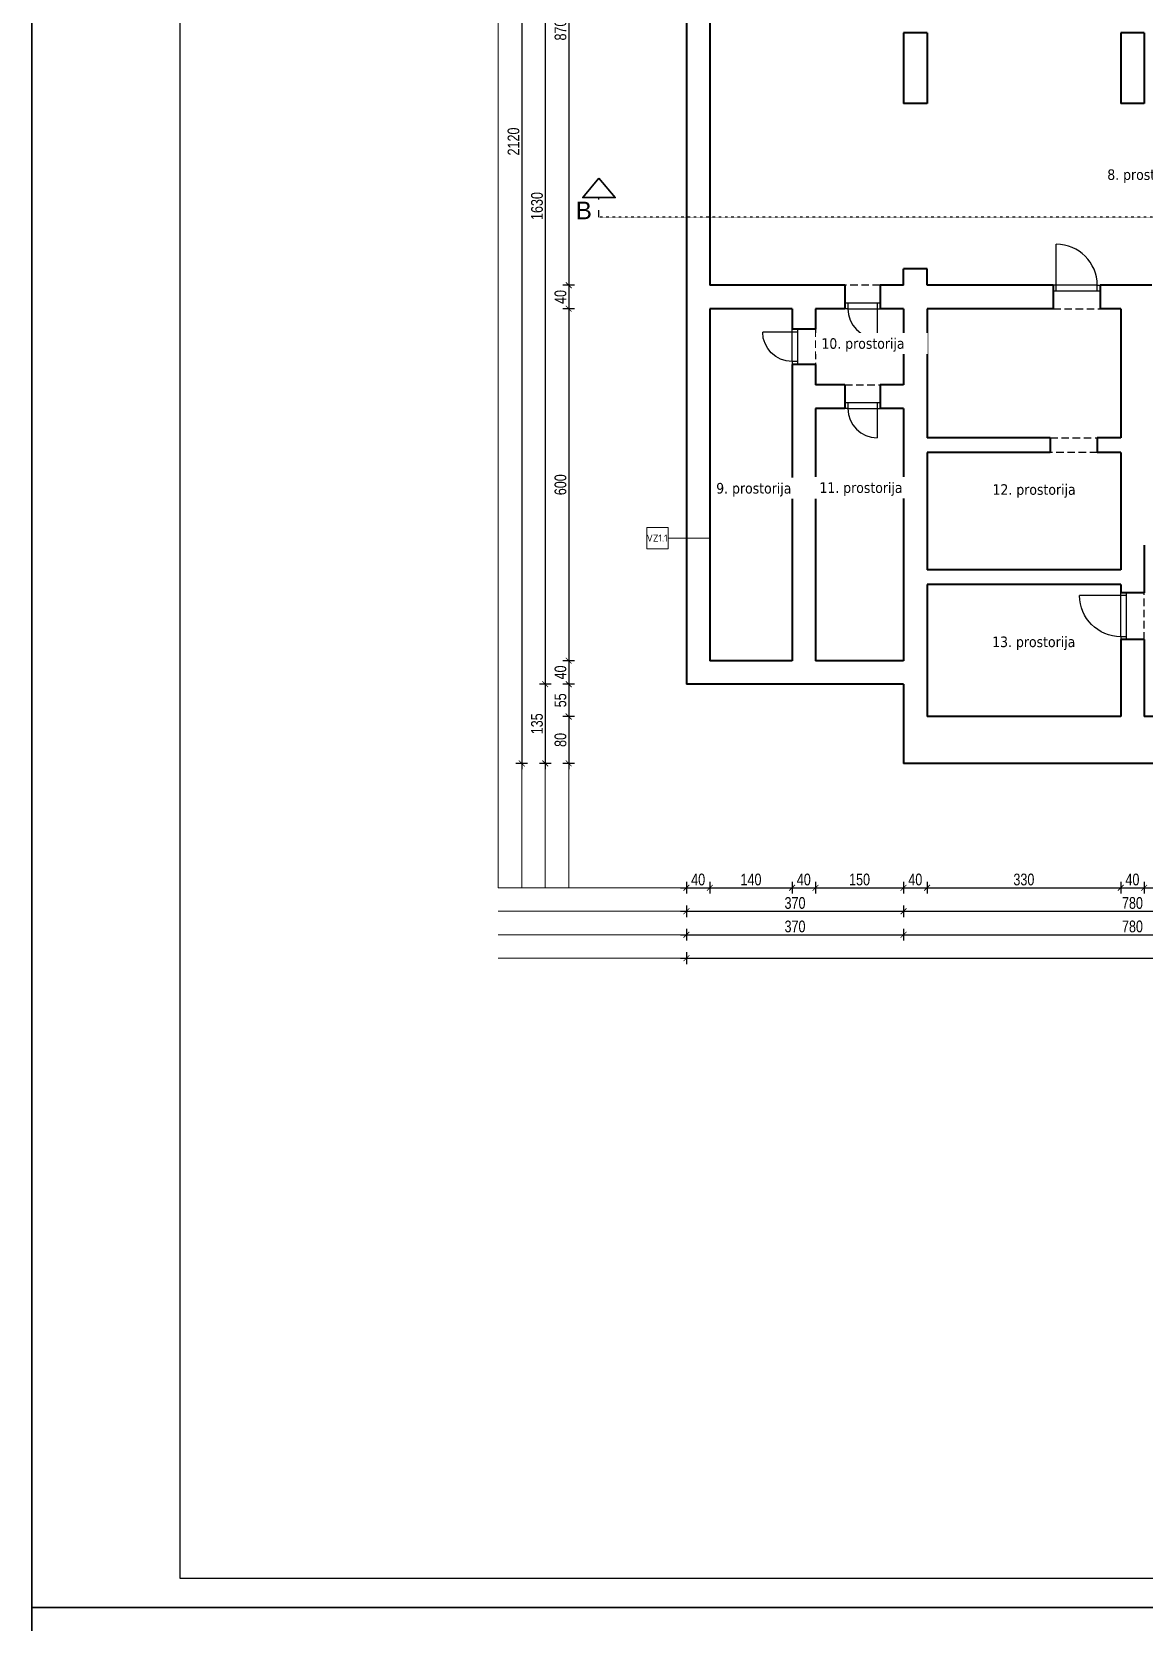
# Model space of a CAD drawing. Header units: millimetres. Extents: x 195897 to 285417, y -229751 to -116129.
# Drawn here: x 195897 to 197792, y -225053 to -222342 of the extents above; entities that cross this region are included whole.
import ezdxf
from ezdxf.enums import TextEntityAlignment as Align

# ---------------------------------------------------------------- set-up
doc = ezdxf.new("R2010")
doc.units = ezdxf.units.MM
doc.header["$PDMODE"] = 2
doc.linetypes.add('ACAD_ISO03W100', pattern=[30, 12, -18])
doc.linetypes.add('HIDDENX2', pattern=[19.05, 12.7, -6.35])
doc.layers.get('0').update_dxf_attribs({"lineweight": 0})
doc.layers.get('Defpoints').update_dxf_attribs({"color": 250, "lineweight": 0})
for name, color, linetype, lineweight in [('07-kote', 70, 'Continuous', 9), ('5-TX', 113, 'Continuous', 5), ('Kote', 1, 'Continuous', 15), ('TP_01 - 0.50', 1, 'Continuous', 40)]:
    doc.layers.add(name, color=color, linetype=linetype, lineweight=lineweight)
doc.layers.add('Kucni_broj', color=2, linetype='Continuous', plot=False)
doc.layers.add('SAST_Linija sastavnice', color=255, linetype='Continuous', plot=False)
for name, color, linetype in [('TP_Hidden', 8, 'HIDDENX2'), ('TP_Otvori', 8, 'Continuous'), ('TP_Otvori.block', 8, 'Continuous'), ('zidovi', 1, 'Continuous')]:
    doc.layers.add(name, color=color, linetype=linetype)
doc.styles.add('isocpeur', font='isocpeur.ttf')
doc.styles.add('OPIS', font='hrcom.shx', dxfattribs={"width": 0.8, "height": 20})
doc.styles.add('tahoma10', font='tahoma.ttf', dxfattribs={"height": 2})
doc.styles.add('Tekst15', font='arial.ttf', dxfattribs={"height": 15})
doc.dimstyles.new('ISO-25', dxfattribs={"dimtxt": 20, "dimasz": 10, "dimexe": 10, "dimexo": 10, "dimgap": 4, "dimtad": 1, "dimdec": 0, "dimtxsty": 'OPIS', "dimblk": 'ARCHTICK', "dimcen": 10, "dimdle": 10, "dimadec": 0, "dimazin": 0, "dimtfac": 1, "dimtdec": 0, "dimtix": 1, "dimtmove": 0, "dimatfit": 3, "dimldrblk": 'ARCHTICK', "dimfxl": 10, "dimfxlon": 1, "dimarcsym": 0})

# ---------------------------------------------------------------- blocks, each defined once
blk = doc.blocks.new('*U655')
at = {"layer": 'TP_Otvori'}
for p, q in [((5, 0), (5, 70)), ((5, 0), (0, 0)), ((75, 0), (5, 0)), ((5, -10), (5, 0)), ((75, -10), (75, 0)), ((75, 0), (80, 0)), ((80, -10), (0, -10))]:
    blk.add_line(p, q, dxfattribs=at)
blk.add_arc((5, 0), 70, 0, 90, dxfattribs=at)
blk = doc.blocks.new('*U660')
at = {"layer": 'TP_Otvori'}
for p, q in [((5, 0), (5, 50)), ((5, 0), (0, 0)), ((55, 0), (5, 0)), ((5, -10), (5, 0)), ((55, -10), (55, 0)), ((55, 0), (60, 0)), ((60, -10), (0, -10))]:
    blk.add_line(p, q, dxfattribs=at)
blk.add_arc((5, 0), 50, 0, 90, dxfattribs=at)
blk = doc.blocks.new('_ArchTick')
at = {"color": 0, "linetype": 'ByBlock', "lineweight": 0, "const_width": 0.15}
blk.add_lwpolyline([(-0.5, -0.5), (0.5, 0.5)], dxfattribs=at)
blk = doc.blocks.new('*D683')
at = {"layer": '07-kote', "color": 0, "linetype": 'Continuous', "lineweight": -2, "ltscale": 0.5, "transparency": 16777216}
for p, q in [((196811.9, -221894), (196811.9, -222784)), ((196821.9, -221904), (196801.9, -221904)), ((196821.9, -222774), (196801.9, -222774))]:
    blk.add_line(p, q, dxfattribs=at)
at = {"layer": 'Defpoints', "color": 0, "linetype": 'Continuous', "ltscale": 0.5, "transparency": 16777216}
for p in [(196954.8, -221904), (196811.9, -222774), (196954.8, -222774)]:
    blk.add_point(p, dxfattribs=at)
at = {"layer": '07-kote', "color": 0, "linetype": 'Continuous', "lineweight": -2, "ltscale": 0.5, "transparency": 16777216, "xscale": 10, "yscale": 10, "zscale": 10}
for p, rotation in [((196811.9, -221904), 90), ((196811.9, -222774), 270)]:
    blk.add_blockref('_ArchTick', p, dxfattribs=dict(at, rotation=rotation))
at = {"layer": '07-kote', "color": 0, "linetype": 'Continuous', "lineweight": 15, "ltscale": 0.5, "transparency": 16777216, "insert": (196797.9, -222339), "char_height": 20, "attachment_point": 5, "rotation": 90, "style": 'OPIS'}
blk.add_mtext('870', dxfattribs=at)
blk = doc.blocks.new('*D684')
at = {"layer": '07-kote', "color": 0, "linetype": 'Continuous', "lineweight": -2, "ltscale": 0.5, "transparency": 16777216}
for p, q in [((196811.9, -222764), (196811.9, -222824)), ((196821.9, -222774), (196801.9, -222774)), ((196821.9, -222814), (196801.9, -222814))]:
    blk.add_line(p, q, dxfattribs=at)
at = {"layer": 'Defpoints', "color": 0, "linetype": 'Continuous', "ltscale": 0.5, "transparency": 16777216}
for p in [(196954.8, -222774), (196811.9, -222814), (196954.8, -222814)]:
    blk.add_point(p, dxfattribs=at)
at = {"layer": '07-kote', "color": 0, "linetype": 'Continuous', "lineweight": -2, "ltscale": 0.5, "transparency": 16777216, "xscale": 10, "yscale": 10, "zscale": 10}
for p, rotation in [((196811.9, -222774), 90), ((196811.9, -222814), 270)]:
    blk.add_blockref('_ArchTick', p, dxfattribs=dict(at, rotation=rotation))
at = {"layer": '07-kote', "color": 0, "linetype": 'Continuous', "lineweight": 15, "ltscale": 0.5, "transparency": 16777216, "insert": (196797.9, -222794), "char_height": 20, "attachment_point": 5, "rotation": 90, "style": 'OPIS'}
blk.add_mtext('40', dxfattribs=at)
blk = doc.blocks.new('*D685')
at = {"layer": '07-kote', "color": 0, "linetype": 'Continuous', "lineweight": -2, "ltscale": 0.5, "transparency": 16777216}
for p, q in [((196821.9, -222814), (196801.9, -222814)), ((196811.9, -222804), (196811.9, -223424)), ((196821.9, -223414), (196801.9, -223414))]:
    blk.add_line(p, q, dxfattribs=at)
at = {"layer": 'Defpoints', "color": 0, "linetype": 'Continuous', "ltscale": 0.5, "transparency": 16777216}
for p in [(196954.8, -222814), (196811.9, -223414), (196954.8, -223414)]:
    blk.add_point(p, dxfattribs=at)
at = {"layer": '07-kote', "color": 0, "linetype": 'Continuous', "lineweight": -2, "ltscale": 0.5, "transparency": 16777216, "xscale": 10, "yscale": 10, "zscale": 10}
for p, rotation in [((196811.9, -222814), 90), ((196811.9, -223414), 270)]:
    blk.add_blockref('_ArchTick', p, dxfattribs=dict(at, rotation=rotation))
at = {"layer": '07-kote', "color": 0, "linetype": 'Continuous', "lineweight": 15, "ltscale": 0.5, "transparency": 16777216, "insert": (196797.9, -223114), "char_height": 20, "attachment_point": 5, "rotation": 90, "style": 'OPIS'}
blk.add_mtext('600', dxfattribs=at)
blk = doc.blocks.new('*D686')
at = {"layer": '07-kote', "color": 0, "linetype": 'Continuous', "lineweight": -2, "ltscale": 0.5, "transparency": 16777216}
for p, q in [((196821.9, -223414), (196801.9, -223414)), ((196811.9, -223404), (196811.9, -223464)), ((196821.9, -223454), (196801.9, -223454))]:
    blk.add_line(p, q, dxfattribs=at)
at = {"layer": 'Defpoints', "color": 0, "linetype": 'Continuous', "ltscale": 0.5, "transparency": 16777216}
for p in [(196954.8, -223414), (196811.9, -223454), (196914.8, -223454)]:
    blk.add_point(p, dxfattribs=at)
at = {"layer": '07-kote', "color": 0, "linetype": 'Continuous', "lineweight": -2, "ltscale": 0.5, "transparency": 16777216, "xscale": 10, "yscale": 10, "zscale": 10}
for p, rotation in [((196811.9, -223414), 90), ((196811.9, -223454), 270)]:
    blk.add_blockref('_ArchTick', p, dxfattribs=dict(at, rotation=rotation))
at = {"layer": '07-kote', "color": 0, "linetype": 'Continuous', "lineweight": 15, "ltscale": 0.5, "transparency": 16777216, "insert": (196797.9, -223434), "char_height": 20, "attachment_point": 5, "rotation": 90, "style": 'OPIS'}
blk.add_mtext('40', dxfattribs=at)
blk = doc.blocks.new('*D687')
at = {"layer": '07-kote', "color": 0, "linetype": 'Continuous', "lineweight": -2, "ltscale": 0.5, "transparency": 16777216}
for p, q in [((196811.9, -223444), (196811.9, -223519)), ((196821.9, -223454), (196801.9, -223454)), ((196821.9, -223509), (196801.9, -223509))]:
    blk.add_line(p, q, dxfattribs=at)
at = {"layer": 'Defpoints', "color": 0, "linetype": 'Continuous', "ltscale": 0.5, "transparency": 16777216}
for p in [(196914.8, -223454), (196811.9, -223509), (197324.8, -223509)]:
    blk.add_point(p, dxfattribs=at)
at = {"layer": '07-kote', "color": 0, "linetype": 'Continuous', "lineweight": -2, "ltscale": 0.5, "transparency": 16777216, "xscale": 10, "yscale": 10, "zscale": 10}
for p, rotation in [((196811.9, -223454), 90), ((196811.9, -223509), 270)]:
    blk.add_blockref('_ArchTick', p, dxfattribs=dict(at, rotation=rotation))
at = {"layer": '07-kote', "color": 0, "linetype": 'Continuous', "lineweight": 15, "ltscale": 0.5, "transparency": 16777216, "insert": (196797.9, -223481.5), "char_height": 20, "attachment_point": 5, "rotation": 90, "style": 'OPIS'}
blk.add_mtext('55', dxfattribs=at)
blk = doc.blocks.new('*D688')
at = {"layer": '07-kote', "color": 0, "linetype": 'Continuous', "lineweight": -2, "ltscale": 0.5, "transparency": 16777216}
for p, q in [((196811.9, -223499), (196811.9, -223599)), ((196821.9, -223509), (196801.9, -223509)), ((196821.9, -223589), (196801.9, -223589))]:
    blk.add_line(p, q, dxfattribs=at)
at = {"layer": 'Defpoints', "color": 0, "linetype": 'Continuous', "ltscale": 0.5, "transparency": 16777216}
for p in [(197324.8, -223509), (196811.9, -223589), (197284.8, -223589)]:
    blk.add_point(p, dxfattribs=at)
at = {"layer": '07-kote', "color": 0, "linetype": 'Continuous', "lineweight": -2, "ltscale": 0.5, "transparency": 16777216, "xscale": 10, "yscale": 10, "zscale": 10}
for p, rotation in [((196811.9, -223509), 90), ((196811.9, -223589), 270)]:
    blk.add_blockref('_ArchTick', p, dxfattribs=dict(at, rotation=rotation))
at = {"layer": '07-kote', "color": 0, "linetype": 'Continuous', "lineweight": 15, "ltscale": 0.5, "transparency": 16777216, "insert": (196797.9, -223549), "char_height": 20, "attachment_point": 5, "rotation": 90, "style": 'OPIS'}
blk.add_mtext('80', dxfattribs=at)
blk = doc.blocks.new('*D689')
at = {"layer": '07-kote', "color": 0, "linetype": 'Continuous', "lineweight": -2, "ltscale": 0.5, "transparency": 16777216}
for p, q in [((197012.5, -223791), (197012.5, -223811)), ((197052.5, -223791), (197052.5, -223811)), ((197002.5, -223801), (197062.5, -223801))]:
    blk.add_line(p, q, dxfattribs=at)
at = {"layer": 'Defpoints', "color": 0, "linetype": 'Continuous', "ltscale": 0.5, "transparency": 16777216}
for p in [(197052.5, -223512.7), (197012.5, -223552.7), (197052.5, -223801)]:
    blk.add_point(p, dxfattribs=at)
at = {"layer": '07-kote', "color": 0, "linetype": 'Continuous', "lineweight": -2, "ltscale": 0.5, "transparency": 16777216, "xscale": 10, "yscale": 10, "zscale": 10, "rotation": 180}
blk.add_blockref('_ArchTick', (197012.5, -223801), dxfattribs=at)
at = {"layer": '07-kote', "color": 0, "linetype": 'Continuous', "lineweight": -2, "ltscale": 0.5, "transparency": 16777216, "xscale": 10, "yscale": 10, "zscale": 10}
blk.add_blockref('_ArchTick', (197052.5, -223801), dxfattribs=at)
at = {"layer": '07-kote', "color": 0, "linetype": 'Continuous', "lineweight": 15, "ltscale": 0.5, "transparency": 16777216, "insert": (197032.5, -223787), "char_height": 20, "attachment_point": 5, "style": 'OPIS'}
blk.add_mtext('40', dxfattribs=at)
blk = doc.blocks.new('*D690')
at = {"layer": '07-kote', "color": 0, "linetype": 'Continuous', "lineweight": -2, "ltscale": 0.5, "transparency": 16777216}
for p, q in [((197052.5, -223791), (197052.5, -223811)), ((197192.5, -223791), (197192.5, -223811)), ((197042.5, -223801), (197202.5, -223801))]:
    blk.add_line(p, q, dxfattribs=at)
at = {"layer": 'Defpoints', "color": 0, "linetype": 'Continuous', "ltscale": 0.5, "transparency": 16777216}
for p in [(197052.5, -223512.7), (197192.5, -223512.7), (197192.5, -223801)]:
    blk.add_point(p, dxfattribs=at)
at = {"layer": '07-kote', "color": 0, "linetype": 'Continuous', "lineweight": -2, "ltscale": 0.5, "transparency": 16777216, "xscale": 10, "yscale": 10, "zscale": 10, "rotation": 180}
blk.add_blockref('_ArchTick', (197052.5, -223801), dxfattribs=at)
at = {"layer": '07-kote', "color": 0, "linetype": 'Continuous', "lineweight": -2, "ltscale": 0.5, "transparency": 16777216, "xscale": 10, "yscale": 10, "zscale": 10}
blk.add_blockref('_ArchTick', (197192.5, -223801), dxfattribs=at)
at = {"layer": '07-kote', "color": 0, "linetype": 'Continuous', "lineweight": 15, "ltscale": 0.5, "transparency": 16777216, "insert": (197122.5, -223787), "char_height": 20, "attachment_point": 5, "style": 'OPIS'}
blk.add_mtext('140', dxfattribs=at)
blk = doc.blocks.new('*D691')
at = {"layer": '07-kote', "color": 0, "linetype": 'Continuous', "lineweight": -2, "ltscale": 0.5, "transparency": 16777216}
for p, q in [((197192.5, -223791), (197192.5, -223811)), ((197232.5, -223791), (197232.5, -223811)), ((197182.5, -223801), (197242.5, -223801))]:
    blk.add_line(p, q, dxfattribs=at)
at = {"layer": 'Defpoints', "color": 0, "linetype": 'Continuous', "ltscale": 0.5, "transparency": 16777216}
for p in [(197192.5, -223512.7), (197232.5, -223512.7), (197232.5, -223801)]:
    blk.add_point(p, dxfattribs=at)
at = {"layer": '07-kote', "color": 0, "linetype": 'Continuous', "lineweight": -2, "ltscale": 0.5, "transparency": 16777216, "xscale": 10, "yscale": 10, "zscale": 10, "rotation": 180}
blk.add_blockref('_ArchTick', (197192.5, -223801), dxfattribs=at)
at = {"layer": '07-kote', "color": 0, "linetype": 'Continuous', "lineweight": -2, "ltscale": 0.5, "transparency": 16777216, "xscale": 10, "yscale": 10, "zscale": 10}
blk.add_blockref('_ArchTick', (197232.5, -223801), dxfattribs=at)
at = {"layer": '07-kote', "color": 0, "linetype": 'Continuous', "lineweight": 15, "ltscale": 0.5, "transparency": 16777216, "insert": (197212.5, -223787), "char_height": 20, "attachment_point": 5, "style": 'OPIS'}
blk.add_mtext('40', dxfattribs=at)
blk = doc.blocks.new('*D692')
at = {"layer": '07-kote', "color": 0, "linetype": 'Continuous', "lineweight": -2, "ltscale": 0.5, "transparency": 16777216}
for p, q in [((197232.5, -223791), (197232.5, -223811)), ((197382.5, -223791), (197382.5, -223811)), ((197222.5, -223801), (197392.5, -223801))]:
    blk.add_line(p, q, dxfattribs=at)
at = {"layer": 'Defpoints', "color": 0, "linetype": 'Continuous', "ltscale": 0.5, "transparency": 16777216}
for p in [(197232.5, -223512.7), (197382.5, -223687.7), (197382.5, -223801)]:
    blk.add_point(p, dxfattribs=at)
at = {"layer": '07-kote', "color": 0, "linetype": 'Continuous', "lineweight": -2, "ltscale": 0.5, "transparency": 16777216, "xscale": 10, "yscale": 10, "zscale": 10, "rotation": 180}
blk.add_blockref('_ArchTick', (197232.5, -223801), dxfattribs=at)
at = {"layer": '07-kote', "color": 0, "linetype": 'Continuous', "lineweight": -2, "ltscale": 0.5, "transparency": 16777216, "xscale": 10, "yscale": 10, "zscale": 10}
blk.add_blockref('_ArchTick', (197382.5, -223801), dxfattribs=at)
at = {"layer": '07-kote', "color": 0, "linetype": 'Continuous', "lineweight": 15, "ltscale": 0.5, "transparency": 16777216, "insert": (197307.5, -223787), "char_height": 20, "attachment_point": 5, "style": 'OPIS'}
blk.add_mtext('150', dxfattribs=at)
blk = doc.blocks.new('*D693')
at = {"layer": '07-kote', "color": 0, "linetype": 'Continuous', "lineweight": -2, "ltscale": 0.5, "transparency": 16777216}
for p, q in [((197382.5, -223791), (197382.5, -223811)), ((197422.5, -223791), (197422.5, -223811)), ((197372.5, -223801), (197432.5, -223801))]:
    blk.add_line(p, q, dxfattribs=at)
at = {"layer": 'Defpoints', "color": 0, "linetype": 'Continuous', "ltscale": 0.5, "transparency": 16777216}
for p in [(197422.5, -223607.7), (197382.5, -223687.7), (197422.5, -223801)]:
    blk.add_point(p, dxfattribs=at)
at = {"layer": '07-kote', "color": 0, "linetype": 'Continuous', "lineweight": -2, "ltscale": 0.5, "transparency": 16777216, "xscale": 10, "yscale": 10, "zscale": 10, "rotation": 180}
blk.add_blockref('_ArchTick', (197382.5, -223801), dxfattribs=at)
at = {"layer": '07-kote', "color": 0, "linetype": 'Continuous', "lineweight": -2, "ltscale": 0.5, "transparency": 16777216, "xscale": 10, "yscale": 10, "zscale": 10}
blk.add_blockref('_ArchTick', (197422.5, -223801), dxfattribs=at)
at = {"layer": '07-kote', "color": 0, "linetype": 'Continuous', "lineweight": 15, "ltscale": 0.5, "transparency": 16777216, "insert": (197402.5, -223787), "char_height": 20, "attachment_point": 5, "style": 'OPIS'}
blk.add_mtext('40', dxfattribs=at)
blk = doc.blocks.new('*D694')
at = {"layer": '07-kote', "color": 0, "linetype": 'Continuous', "lineweight": -2, "ltscale": 0.5, "transparency": 16777216}
for p, q in [((197422.5, -223791), (197422.5, -223811)), ((197752.5, -223791), (197752.5, -223811)), ((197412.5, -223801), (197762.5, -223801))]:
    blk.add_line(p, q, dxfattribs=at)
at = {"layer": 'Defpoints', "color": 0, "linetype": 'Continuous', "ltscale": 0.5, "transparency": 16777216}
for p in [(197422.5, -223607.7), (197752.5, -223607.7), (197752.5, -223801)]:
    blk.add_point(p, dxfattribs=at)
at = {"layer": '07-kote', "color": 0, "linetype": 'Continuous', "lineweight": -2, "ltscale": 0.5, "transparency": 16777216, "xscale": 10, "yscale": 10, "zscale": 10, "rotation": 180}
blk.add_blockref('_ArchTick', (197422.5, -223801), dxfattribs=at)
at = {"layer": '07-kote', "color": 0, "linetype": 'Continuous', "lineweight": -2, "ltscale": 0.5, "transparency": 16777216, "xscale": 10, "yscale": 10, "zscale": 10}
blk.add_blockref('_ArchTick', (197752.5, -223801), dxfattribs=at)
at = {"layer": '07-kote', "color": 0, "linetype": 'Continuous', "lineweight": 15, "ltscale": 0.5, "transparency": 16777216, "insert": (197587.5, -223787), "char_height": 20, "attachment_point": 5, "style": 'OPIS'}
blk.add_mtext('330', dxfattribs=at)
blk = doc.blocks.new('*D695')
at = {"layer": '07-kote', "color": 0, "linetype": 'Continuous', "lineweight": -2, "ltscale": 0.5, "transparency": 16777216}
for p, q in [((197752.5, -223791), (197752.5, -223811)), ((197792.5, -223791), (197792.5, -223811)), ((197742.5, -223801), (197802.5, -223801))]:
    blk.add_line(p, q, dxfattribs=at)
at = {"layer": 'Defpoints', "color": 0, "linetype": 'Continuous', "ltscale": 0.5, "transparency": 16777216}
for p in [(197752.5, -223607.7), (197792.5, -223607.7), (197792.5, -223801)]:
    blk.add_point(p, dxfattribs=at)
at = {"layer": '07-kote', "color": 0, "linetype": 'Continuous', "lineweight": -2, "ltscale": 0.5, "transparency": 16777216, "xscale": 10, "yscale": 10, "zscale": 10, "rotation": 180}
blk.add_blockref('_ArchTick', (197752.5, -223801), dxfattribs=at)
at = {"layer": '07-kote', "color": 0, "linetype": 'Continuous', "lineweight": -2, "ltscale": 0.5, "transparency": 16777216, "xscale": 10, "yscale": 10, "zscale": 10}
blk.add_blockref('_ArchTick', (197792.5, -223801), dxfattribs=at)
at = {"layer": '07-kote', "color": 0, "linetype": 'Continuous', "lineweight": 15, "ltscale": 0.5, "transparency": 16777216, "insert": (197772.5, -223787), "char_height": 20, "attachment_point": 5, "style": 'OPIS'}
blk.add_mtext('40', dxfattribs=at)
blk = doc.blocks.new('*D696')
at = {"layer": '07-kote', "color": 0, "linetype": 'Continuous', "lineweight": -2, "ltscale": 0.5, "transparency": 16777216}
for p, q in [((197792.5, -223791), (197792.5, -223811)), ((198122.5, -223791), (198122.5, -223811)), ((197782.5, -223801), (198132.5, -223801))]:
    blk.add_line(p, q, dxfattribs=at)
at = {"layer": 'Defpoints', "color": 0, "linetype": 'Continuous', "ltscale": 0.5, "transparency": 16777216}
for p in [(197792.5, -223607.7), (198122.5, -223607.7), (198122.5, -223801)]:
    blk.add_point(p, dxfattribs=at)
at = {"layer": '07-kote', "color": 0, "linetype": 'Continuous', "lineweight": -2, "ltscale": 0.5, "transparency": 16777216, "xscale": 10, "yscale": 10, "zscale": 10, "rotation": 180}
blk.add_blockref('_ArchTick', (197792.5, -223801), dxfattribs=at)
at = {"layer": '07-kote', "color": 0, "linetype": 'Continuous', "lineweight": -2, "ltscale": 0.5, "transparency": 16777216, "xscale": 10, "yscale": 10, "zscale": 10}
blk.add_blockref('_ArchTick', (198122.5, -223801), dxfattribs=at)
at = {"layer": '07-kote', "color": 0, "linetype": 'Continuous', "lineweight": 15, "ltscale": 0.5, "transparency": 16777216, "insert": (197957.5, -223787), "char_height": 20, "attachment_point": 5, "style": 'OPIS'}
blk.add_mtext('330', dxfattribs=at)
blk = doc.blocks.new('*D1071')
at = {"layer": '07-kote', "color": 0, "linetype": 'ByBlock', "lineweight": -2, "ltscale": 5, "transparency": 16777216}
for p, q in [((196771.9, -221814), (196771.9, -223464)), ((196781.9, -221824), (196761.9, -221824)), ((196781.9, -223454), (196761.9, -223454))]:
    blk.add_line(p, q, dxfattribs=at)
at = {"layer": 'Defpoints', "color": 0, "linetype": 'ByBlock', "ltscale": 5, "transparency": 16777216}
for p in [(197422.5, -221824), (196771.9, -223454), (197012.5, -223454)]:
    blk.add_point(p, dxfattribs=at)
at = {"layer": '07-kote', "color": 0, "linetype": 'ByBlock', "lineweight": -2, "ltscale": 5, "transparency": 16777216, "xscale": 10, "yscale": 10, "zscale": 10}
for p, rotation in [((196771.9, -221824), 90), ((196771.9, -223454), 270)]:
    blk.add_blockref('_ArchTick', p, dxfattribs=dict(at, rotation=rotation))
at = {"layer": '07-kote', "color": 0, "linetype": 'ByBlock', "ltscale": 5, "transparency": 16777216, "insert": (196757.9, -222639), "char_height": 20, "attachment_point": 5, "rotation": 90, "style": 'OPIS'}
blk.add_mtext('1630', dxfattribs=at)
blk = doc.blocks.new('*D1072')
at = {"layer": '07-kote', "color": 0, "linetype": 'ByBlock', "lineweight": -2, "ltscale": 5, "transparency": 16777216}
for p, q in [((196771.9, -223444), (196771.9, -223599)), ((196781.9, -223454), (196761.9, -223454)), ((196781.9, -223589), (196761.9, -223589))]:
    blk.add_line(p, q, dxfattribs=at)
at = {"layer": 'Defpoints', "color": 0, "linetype": 'ByBlock', "ltscale": 5, "transparency": 16777216}
for p in [(197012.5, -223454), (196771.9, -223589), (197382.5, -223589)]:
    blk.add_point(p, dxfattribs=at)
at = {"layer": '07-kote', "color": 0, "linetype": 'ByBlock', "lineweight": -2, "ltscale": 5, "transparency": 16777216, "xscale": 10, "yscale": 10, "zscale": 10}
for p, rotation in [((196771.9, -223454), 90), ((196771.9, -223589), 270)]:
    blk.add_blockref('_ArchTick', p, dxfattribs=dict(at, rotation=rotation))
at = {"layer": '07-kote', "color": 0, "linetype": 'ByBlock', "ltscale": 5, "transparency": 16777216, "insert": (196757.9, -223521.5), "char_height": 20, "attachment_point": 5, "rotation": 90, "style": 'OPIS'}
blk.add_mtext('135', dxfattribs=at)
blk = doc.blocks.new('*D1073')
at = {"layer": '07-kote', "color": 0, "linetype": 'ByBlock', "lineweight": -2, "ltscale": 5, "transparency": 16777216}
for p, q in [((196731.9, -221459), (196731.9, -223599)), ((196741.9, -221469), (196721.9, -221469)), ((196741.9, -223589), (196721.9, -223589))]:
    blk.add_line(p, q, dxfattribs=at)
at = {"layer": 'Defpoints', "color": 0, "linetype": 'ByBlock', "ltscale": 5, "transparency": 16777216}
for p in [(197422.5, -221469), (196731.9, -223589), (197422.5, -223589)]:
    blk.add_point(p, dxfattribs=at)
at = {"layer": '07-kote', "color": 0, "linetype": 'ByBlock', "lineweight": -2, "ltscale": 5, "transparency": 16777216, "xscale": 10, "yscale": 10, "zscale": 10}
for p, rotation in [((196731.9, -221469), 90), ((196731.9, -223589), 270)]:
    blk.add_blockref('_ArchTick', p, dxfattribs=dict(at, rotation=rotation))
at = {"layer": '07-kote', "color": 0, "linetype": 'ByBlock', "ltscale": 5, "transparency": 16777216, "insert": (196717.9, -222529), "char_height": 20, "attachment_point": 5, "rotation": 90, "style": 'OPIS'}
blk.add_mtext('2120', dxfattribs=at)
blk = doc.blocks.new('*D1086')
at = {"layer": '07-kote', "color": 0, "linetype": 'ByBlock', "lineweight": -2, "ltscale": 5, "transparency": 16777216}
for p, q in [((197002.5, -223841), (197392.5, -223841)), ((197012.5, -223831), (197012.5, -223851)), ((197382.5, -223831), (197382.5, -223851))]:
    blk.add_line(p, q, dxfattribs=at)
at = {"layer": 'Defpoints', "color": 0, "linetype": 'ByBlock', "ltscale": 5, "transparency": 16777216}
for p in [(197012.5, -223454), (197382.5, -223454), (197382.5, -223841)]:
    blk.add_point(p, dxfattribs=at)
at = {"layer": '07-kote', "color": 0, "linetype": 'ByBlock', "lineweight": -2, "ltscale": 5, "transparency": 16777216, "xscale": 10, "yscale": 10, "zscale": 10, "rotation": 180}
blk.add_blockref('_ArchTick', (197012.5, -223841), dxfattribs=at)
at = {"layer": '07-kote', "color": 0, "linetype": 'ByBlock', "lineweight": -2, "ltscale": 5, "transparency": 16777216, "xscale": 10, "yscale": 10, "zscale": 10}
blk.add_blockref('_ArchTick', (197382.5, -223841), dxfattribs=at)
at = {"layer": '07-kote', "color": 0, "linetype": 'ByBlock', "ltscale": 5, "transparency": 16777216, "insert": (197197.5, -223827), "char_height": 20, "attachment_point": 5, "style": 'OPIS'}
blk.add_mtext('370', dxfattribs=at)
blk = doc.blocks.new('*D1087')
at = {"layer": '07-kote', "color": 0, "linetype": 'ByBlock', "lineweight": -2, "ltscale": 5, "transparency": 16777216}
for p, q in [((197372.5, -223841), (198172.5, -223841)), ((197382.5, -223831), (197382.5, -223851)), ((198162.5, -223831), (198162.5, -223851))]:
    blk.add_line(p, q, dxfattribs=at)
at = {"layer": 'Defpoints', "color": 0, "linetype": 'ByBlock', "ltscale": 5, "transparency": 16777216}
for p in [(197382.5, -223454), (198162.5, -223589), (198162.5, -223841)]:
    blk.add_point(p, dxfattribs=at)
at = {"layer": '07-kote', "color": 0, "linetype": 'ByBlock', "lineweight": -2, "ltscale": 5, "transparency": 16777216, "xscale": 10, "yscale": 10, "zscale": 10, "rotation": 180}
blk.add_blockref('_ArchTick', (197382.5, -223841), dxfattribs=at)
at = {"layer": '07-kote', "color": 0, "linetype": 'ByBlock', "lineweight": -2, "ltscale": 5, "transparency": 16777216, "xscale": 10, "yscale": 10, "zscale": 10}
blk.add_blockref('_ArchTick', (198162.5, -223841), dxfattribs=at)
at = {"layer": '07-kote', "color": 0, "linetype": 'ByBlock', "ltscale": 5, "transparency": 16777216, "insert": (197772.5, -223827), "char_height": 20, "attachment_point": 5, "style": 'OPIS'}
blk.add_mtext('780', dxfattribs=at)
blk = doc.blocks.new('*D1096')
at = {"layer": '07-kote', "color": 0, "linetype": 'ByBlock', "lineweight": -2, "ltscale": 5, "transparency": 16777216}
for p, q in [((197012.5, -223871), (197012.5, -223891)), ((197382.5, -223871), (197382.5, -223891)), ((197002.5, -223881), (197392.5, -223881))]:
    blk.add_line(p, q, dxfattribs=at)
at = {"layer": 'Defpoints', "color": 0, "linetype": 'ByBlock', "ltscale": 5, "transparency": 16777216}
for p in [(197012.5, -223454), (197382.5, -223454), (197382.5, -223881)]:
    blk.add_point(p, dxfattribs=at)
at = {"layer": '07-kote', "color": 0, "linetype": 'ByBlock', "lineweight": -2, "ltscale": 5, "transparency": 16777216, "xscale": 10, "yscale": 10, "zscale": 10, "rotation": 180}
blk.add_blockref('_ArchTick', (197012.5, -223881), dxfattribs=at)
at = {"layer": '07-kote', "color": 0, "linetype": 'ByBlock', "lineweight": -2, "ltscale": 5, "transparency": 16777216, "xscale": 10, "yscale": 10, "zscale": 10}
blk.add_blockref('_ArchTick', (197382.5, -223881), dxfattribs=at)
at = {"layer": '07-kote', "color": 0, "linetype": 'ByBlock', "ltscale": 5, "transparency": 16777216, "insert": (197197.5, -223867), "char_height": 20, "attachment_point": 5, "style": 'OPIS'}
blk.add_mtext('370', dxfattribs=at)
blk = doc.blocks.new('*D1097')
at = {"layer": '07-kote', "color": 0, "linetype": 'ByBlock', "lineweight": -2, "ltscale": 5, "transparency": 16777216}
for p, q in [((197382.5, -223871), (197382.5, -223891)), ((198162.5, -223871), (198162.5, -223891)), ((197372.5, -223881), (198172.5, -223881))]:
    blk.add_line(p, q, dxfattribs=at)
at = {"layer": 'Defpoints', "color": 0, "linetype": 'ByBlock', "ltscale": 5, "transparency": 16777216}
for p in [(197382.5, -223454), (198162.5, -223589), (198162.5, -223881)]:
    blk.add_point(p, dxfattribs=at)
at = {"layer": '07-kote', "color": 0, "linetype": 'ByBlock', "lineweight": -2, "ltscale": 5, "transparency": 16777216, "xscale": 10, "yscale": 10, "zscale": 10, "rotation": 180}
blk.add_blockref('_ArchTick', (197382.5, -223881), dxfattribs=at)
at = {"layer": '07-kote', "color": 0, "linetype": 'ByBlock', "lineweight": -2, "ltscale": 5, "transparency": 16777216, "xscale": 10, "yscale": 10, "zscale": 10}
blk.add_blockref('_ArchTick', (198162.5, -223881), dxfattribs=at)
at = {"layer": '07-kote', "color": 0, "linetype": 'ByBlock', "ltscale": 5, "transparency": 16777216, "insert": (197772.5, -223867), "char_height": 20, "attachment_point": 5, "style": 'OPIS'}
blk.add_mtext('780', dxfattribs=at)
blk = doc.blocks.new('*D1101')
at = {"layer": '07-kote', "color": 0, "linetype": 'ByBlock', "lineweight": -2, "ltscale": 5, "transparency": 16777216}
for p, q in [((197002.5, -223921), (199652.5, -223921)), ((197012.5, -223911), (197012.5, -223931)), ((199642.5, -223911), (199642.5, -223931))]:
    blk.add_line(p, q, dxfattribs=at)
at = {"layer": 'Defpoints', "color": 0, "linetype": 'ByBlock', "ltscale": 5, "transparency": 16777216}
for p in [(197012.5, -223891), (199642.5, -223891), (199642.5, -223921)]:
    blk.add_point(p, dxfattribs=at)
at = {"layer": '07-kote', "color": 0, "linetype": 'ByBlock', "lineweight": -2, "ltscale": 5, "transparency": 16777216, "xscale": 10, "yscale": 10, "zscale": 10, "rotation": 180}
blk.add_blockref('_ArchTick', (197012.5, -223921), dxfattribs=at)
at = {"layer": '07-kote', "color": 0, "linetype": 'ByBlock', "lineweight": -2, "ltscale": 5, "transparency": 16777216, "xscale": 10, "yscale": 10, "zscale": 10}
blk.add_blockref('_ArchTick', (199642.5, -223921), dxfattribs=at)
at = {"layer": '07-kote', "color": 0, "linetype": 'ByBlock', "ltscale": 5, "transparency": 16777216, "insert": (198327.5, -223907), "char_height": 20, "attachment_point": 5, "style": 'OPIS'}
blk.add_mtext('2630', dxfattribs=at)
blk = doc.blocks.new('*U1909')
at = {"ltscale": 0.1}
blk.add_line((-0.125, 0.375), (-0.625, 0.375), dxfattribs=at)
blk.add_lwpolyline([(0.125, 0.5), (0.125, 0.25), (-0.125, 0.25), (-0.125, 0.5)], close=True, dxfattribs=at)
at = {"style": 'isocpeur'}
blk.add_attdef('sl', text='', height=0.1, dxfattribs=at).set_placement((0.005, 0.334), align=Align.CENTER)

msp = doc.modelspace()

# ---------------------------------------------------------------- linework, layer by layer
at = {"layer": 'Defpoints', "linetype": 'ByBlock', "ltscale": 5}
for points in [[(196691.9, -223801), (196691.9, -221383.1)], [(196731.9, -223801), (196731.9, -221383.1)], [(196771.9, -223801), (196771.9, -221383.1)], [(196811.9, -223801), (196811.9, -221383.1)], [(196691.9, -223801), (199921.5, -223801)], [(196691.9, -223841), (199921.5, -223841)], [(196691.9, -223881), (199921.5, -223881)], [(196691.9, -223921), (199921.5, -223921)]]:
    msp.add_lwpolyline(points, dxfattribs=at)
at = {"layer": 'Kucni_broj'}
for points in [[(195897, -225027.8), (201837, -225027.8), (201837, -229227.8), (195897, -229227.8)], [(195897, -229227.8), (201837, -229227.8), (201837, -225027.8), (195897, -225027.8)]]:
    msp.add_lwpolyline(points, close=True, dxfattribs=at)
at = {"layer": 'TP_01 - 0.50'}
for p, q in [((197012.5, -221824), (197012.5, -223454)), ((197052.5, -222174), (197052.5, -222774)), ((197422.5, -222344), (197382.5, -222344)), ((197382.5, -222344), (197382.5, -222464)), ((197422.5, -222344), (197422.5, -222464)), ((197792.5, -222344), (197752.5, -222344)), ((197752.5, -222344), (197752.5, -222464)), ((197792.5, -222344), (197792.5, -222464)), ((197422.5, -222464), (197382.5, -222464)), ((197792.5, -222464), (197752.5, -222464)), ((197382.5, -222774), (197382.5, -222746)), ((197422.5, -222746), (197382.5, -222746)), ((197422.5, -222774), (197422.5, -222746)), ((197282.5, -222774), (197052.5, -222774)), ((197282.5, -222774), (197282.5, -222814)), ((197382.5, -222774), (197342.5, -222774)), ((197342.5, -222774), (197342.5, -222814)), ((197637.5, -222774), (197422.5, -222774)), ((197637.5, -222774), (197637.5, -222814)), ((197805.5, -222774), (197717.5, -222774)), ((197717.5, -222774), (197717.5, -222814)), ((197192.5, -222814), (197052.5, -222814)), ((197052.5, -222814), (197052.5, -223414)), ((197192.5, -222814), (197192.5, -222849)), ((197232.5, -222814), (197232.5, -222849)), ((197282.5, -222814), (197232.5, -222814)), ((197382.5, -222814), (197342.5, -222814)), ((197382.5, -222814), (197382.5, -222944)), ((197422.5, -222814), (197422.5, -223034)), ((197637.5, -222814), (197422.5, -222814)), ((197752.5, -222814), (197717.5, -222814)), ((197752.5, -222814), (197752.5, -223034)), ((197232.5, -222849), (197192.5, -222849)), ((197192.5, -222909), (197192.5, -223414)), ((197232.5, -222909), (197192.5, -222909)), ((197232.5, -222909), (197232.5, -222944)), ((197282.5, -222944), (197232.5, -222944)), ((197282.5, -222944), (197282.5, -222984)), ((197382.5, -222944), (197342.5, -222944)), ((197342.5, -222944), (197342.5, -222984)), ((197232.5, -222984), (197232.5, -223414)), ((197282.5, -222984), (197232.5, -222984)), ((197382.5, -222984), (197342.5, -222984)), ((197382.5, -222984), (197382.5, -223414)), ((197632.5, -223034), (197422.5, -223034)), ((197632.5, -223034), (197632.5, -223059)), ((197752.5, -223034), (197712.5, -223034)), ((197712.5, -223034), (197712.5, -223059)), ((197422.5, -223059), (197422.5, -223259)), ((197632.5, -223059), (197422.5, -223059)), ((197752.5, -223059), (197712.5, -223059)), ((197752.5, -223059), (197752.5, -223259)), ((197792.5, -223217), (197792.5, -223298)), ((197752.5, -223259), (197422.5, -223259)), ((197422.5, -223284), (197422.5, -223509)), ((197752.5, -223284), (197422.5, -223284)), ((197752.5, -223284), (197752.5, -223298)), ((197792.5, -223298), (197752.5, -223298)), ((197752.5, -223378), (197752.5, -223509)), ((197792.5, -223378), (197752.5, -223378)), ((197792.5, -223378), (197792.5, -223509)), ((197192.5, -223414), (197052.5, -223414)), ((197382.5, -223414), (197232.5, -223414)), ((197382.5, -223454), (197012.5, -223454)), ((197382.5, -223454), (197382.5, -223589)), ((197752.5, -223509), (197422.5, -223509)), ((197972.5, -223509), (197792.5, -223509)), ((198162.5, -223589), (197382.5, -223589))]:
    msp.add_line(p, q, dxfattribs=at)
at = {"layer": 'TP_Hidden'}
for p, q in [((197342.5, -222774), (197282.5, -222774)), ((197637.5, -222814), (197717.5, -222814)), ((197232.5, -222849), (197232.5, -222909)), ((197282.5, -222944), (197342.5, -222944)), ((197632.5, -223034), (197712.5, -223034)), ((197712.5, -223059), (197632.5, -223059)), ((197792.5, -223378), (197792.5, -223298))]:
    msp.add_line(p, q, dxfattribs=at)
at = {"layer": 'zidovi', "linetype": 'ACAD_ISO03W100'}
msp.add_line((196863.5, -222658.1), (196863.5, -222624.6), dxfattribs=at)
at = {"layer": 'zidovi', "linetype": 'ACAD_ISO03W100', "ltscale": 0.02}
msp.add_line((199701.4, -222658.1), (196863.5, -222658.1), dxfattribs=at)
at = {"layer": 'zidovi', "lineweight": 35}
msp.add_lwpolyline([(196863.5, -222591.6), (196835.7, -222624.6), (196891.3, -222624.6), (196863.5, -222591.6)], dxfattribs=at)

# ---------------------------------------------------------------- block references
at = {"layer": '5-TX'}
ref = msp.add_blockref('*U1909', (196963.2, -223259), dxfattribs=dict(at, xscale=-144.0000000000024, yscale=144.0000000000024, zscale=144.0000000000024, rotation=0.0001386217754983932))
ref.add_attrib('sl', 'VZ1.1', dxfattribs={"layer": '0', "height": 12, "rotation": 0.0001, "style": 'isocpeur'}).set_placement((196962.5, -223210.9), align=Align.CENTER)
at = {"layer": 'TP_Otvori.block'}
msp.add_blockref('*U655', (197637.5, -222774), dxfattribs=at)
at = {"layer": 'TP_Otvori.block', "rotation": 180}
for p in [(197342.5, -222814), (197342.5, -222984)]:
    msp.add_blockref('*U660', p, dxfattribs=at)
at = {"layer": 'TP_Otvori.block', "xscale": -1, "rotation": 90}
for name, p in [('*U660', (197192.5, -222849)), ('*U655', (197752.5, -223298))]:
    msp.add_blockref(name, p, dxfattribs=at)

# ---------------------------------------------------------------- texts
at = {"layer": '07-kote', "linetype": 'ByBlock', "ltscale": 5, "char_height": 18, "attachment_point": 1, "style": 'tahoma10', "bg_fill": 2}
for s, insert in [('\\pt90;8. prostorija', (197729.6, -222576.5)), ('\\pt90;12. prostorija ', (197534.1, -223113.2))]:
    msp.add_mtext_dynamic_manual_height_columns(s, width=171.793, gutter_width=10, heights=[2.54], dxfattribs=dict(at, insert=insert))
at = {"layer": 'Kote', "insert": (196823.5, -222631.5), "char_height": 30, "width": 9972.386, "attachment_point": 1, "style": 'Tekst15'}
msp.add_mtext('\\A1;B', dxfattribs=at)

# ---------------------------------------------------------------- dimensions: what is measured, and where the dimension line sits
at = {"layer": '07-kote', "linetype": 'Continuous', "lineweight": 15, "ltscale": 0.5}
for base, p1, p2, picture, middle in [((196811.9, -222774), (196954.8, -221904), (196954.8, -222774), '*D683', (196797.9, -222339)), ((196811.9, -222814), (196954.8, -222774), (196954.8, -222814), '*D684', (196797.9, -222794)), ((196811.9, -223414), (196954.8, -222814), (196954.8, -223414), '*D685', (196797.9, -223114)), ((196811.9, -223454), (196954.8, -223414), (196914.8, -223454), '*D686', (196797.9, -223434)), ((196811.9, -223509), (196914.8, -223454), (197324.8, -223509), '*D687', (196797.9, -223481.5)), ((196811.9, -223589), (197324.8, -223509), (197284.8, -223589), '*D688', (196797.9, -223549))]:
    dim = msp.add_linear_dim(base=base, p1=p1, p2=p2, angle=90, dimstyle='ISO-25', override={"dimtmove": 1}, dxfattribs=at)
    dim.commit()
    dim.dimension.update_dxf_attribs({"geometry": picture, "text_midpoint": middle})
at = {"layer": '07-kote', "linetype": 'ByBlock', "ltscale": 5}
dim = msp.add_linear_dim(base=(196771.9, -223589), p1=(197012.5, -223454), p2=(197382.5, -223589), angle=90, dimstyle='ISO-25', override={"dimtmove": 1}, dxfattribs=at)
dim.commit()
dim.dimension.update_dxf_attribs({"geometry": '*D1072', "text_midpoint": (196757.9, -223521.5)})
for base, p1, p2, picture, middle in [((197382.5, -223841), (197012.5, -223454), (197382.5, -223454), '*D1086', (197197.5, -223827)), ((197382.5, -223881), (197012.5, -223454), (197382.5, -223454), '*D1096', (197197.5, -223867)), ((199642.5, -223921), (197012.5, -223891), (199642.5, -223891), '*D1101', (198327.5, -223907))]:
    dim = msp.add_linear_dim(base=base, p1=p1, p2=p2, dimstyle='ISO-25', dxfattribs=at)
    dim.commit()
    dim.dimension.update_dxf_attribs({"geometry": picture, "text_midpoint": middle})
for base, picture, middle in [((198162.5, -223841), '*D1087', (197772.5, -223827)), ((198162.5, -223881), '*D1097', (197772.5, -223867))]:
    dim = msp.add_linear_dim(base=base, p1=(197382.5, -223454), p2=(198162.5, -223589), dimstyle='ISO-25', override={"dimtmove": 1}, dxfattribs=at)
    dim.commit()
    dim.dimension.update_dxf_attribs({"geometry": picture, "text_midpoint": middle})
at = {"layer": '07-kote', "linetype": 'Continuous', "lineweight": 15, "ltscale": 0.5}
for base, p1, p2, picture, middle in [((197052.5, -223801), (197012.5, -223552.7), (197052.5, -223512.7), '*D689', (197032.5, -223787)), ((197192.5, -223801), (197052.5, -223512.7), (197192.5, -223512.7), '*D690', (197122.5, -223787)), ((197232.5, -223801), (197192.5, -223512.7), (197232.5, -223512.7), '*D691', (197212.5, -223787)), ((197382.5, -223801), (197232.5, -223512.7), (197382.5, -223687.7), '*D692', (197307.5, -223787)), ((197422.5, -223801), (197382.5, -223687.7), (197422.5, -223607.7), '*D693', (197402.5, -223787)), ((197752.5, -223801), (197422.5, -223607.7), (197752.5, -223607.7), '*D694', (197587.5, -223787)), ((197792.5, -223801), (197752.5, -223607.7), (197792.5, -223607.7), '*D695', (197772.5, -223787)), ((198122.5, -223801), (197792.5, -223607.7), (198122.5, -223607.7), '*D696', (197957.5, -223787))]:
    dim = msp.add_linear_dim(base=base, p1=p1, p2=p2, dimstyle='ISO-25', override={"dimtmove": 1}, dxfattribs=at)
    dim.commit()
    dim.dimension.update_dxf_attribs({"geometry": picture, "text_midpoint": middle})

# ---------------------------------------------------------------- next in the draw order: texts
at = {"layer": '07-kote', "linetype": 'ByBlock', "ltscale": 5, "char_height": 18, "attachment_point": 1, "style": 'tahoma10', "bg_fill": 2}
for s, insert in [('\\pt90;10. prostorija ', (197242.5, -222864.3)), ('\\pt90;11. prostorija ', (197239.1, -223110)), ('\\pt90;13. prostorija ', (197533.5, -223372.8))]:
    msp.add_mtext_dynamic_manual_height_columns(s, width=171.793, gutter_width=10, heights=[2.54], dxfattribs=dict(at, insert=insert))

# ---------------------------------------------------------------- next in the draw order: texts
at = {"layer": '07-kote', "linetype": 'ByBlock', "ltscale": 5, "insert": (197063.2, -223111), "char_height": 18, "attachment_point": 1, "style": 'tahoma10', "bg_fill": 2}
msp.add_mtext_dynamic_manual_height_columns('\\pt90;9. prostorija', width=171.793, gutter_width=10, heights=[2.54], dxfattribs=at)

# ---------------------------------------------------------------- next in the draw order: linework, layer by layer
at = {"layer": 'Kucni_broj'}
for points in [[(195897, -220827.8), (201837, -220827.8), (201837, -225027.8), (195897, -225027.8)], [(195897, -225027.8), (201837, -225027.8), (201837, -220827.8), (195897, -220827.8)]]:
    msp.add_lwpolyline(points, close=True, dxfattribs=at)
at = {"layer": 'SAST_Linija sastavnice'}
msp.add_lwpolyline([(196149, -224977.8), (201787, -224977.8), (201787, -220877.8), (196149, -220877.8)], close=True, dxfattribs=at)

# ---------------------------------------------------------------- next in the draw order: dimensions: what is measured, and where the dimension line sits
at = {"layer": '07-kote', "linetype": 'ByBlock', "ltscale": 5}
dim = msp.add_linear_dim(base=(196731.9, -223589), p1=(197422.5, -221469), p2=(197422.5, -223589), angle=90, dimstyle='ISO-25', dxfattribs=at)
dim.commit()
dim.dimension.update_dxf_attribs({"geometry": '*D1073', "text_midpoint": (196717.9, -222529)})
dim = msp.add_linear_dim(base=(196771.9, -223454), p1=(197422.5, -221824), p2=(197012.5, -223454), angle=90, dimstyle='ISO-25', override={"dimtmove": 1}, dxfattribs=at)
dim.commit()
dim.dimension.update_dxf_attribs({"geometry": '*D1071', "text_midpoint": (196757.9, -222639)})

doc.saveas('drawing.dxf')
